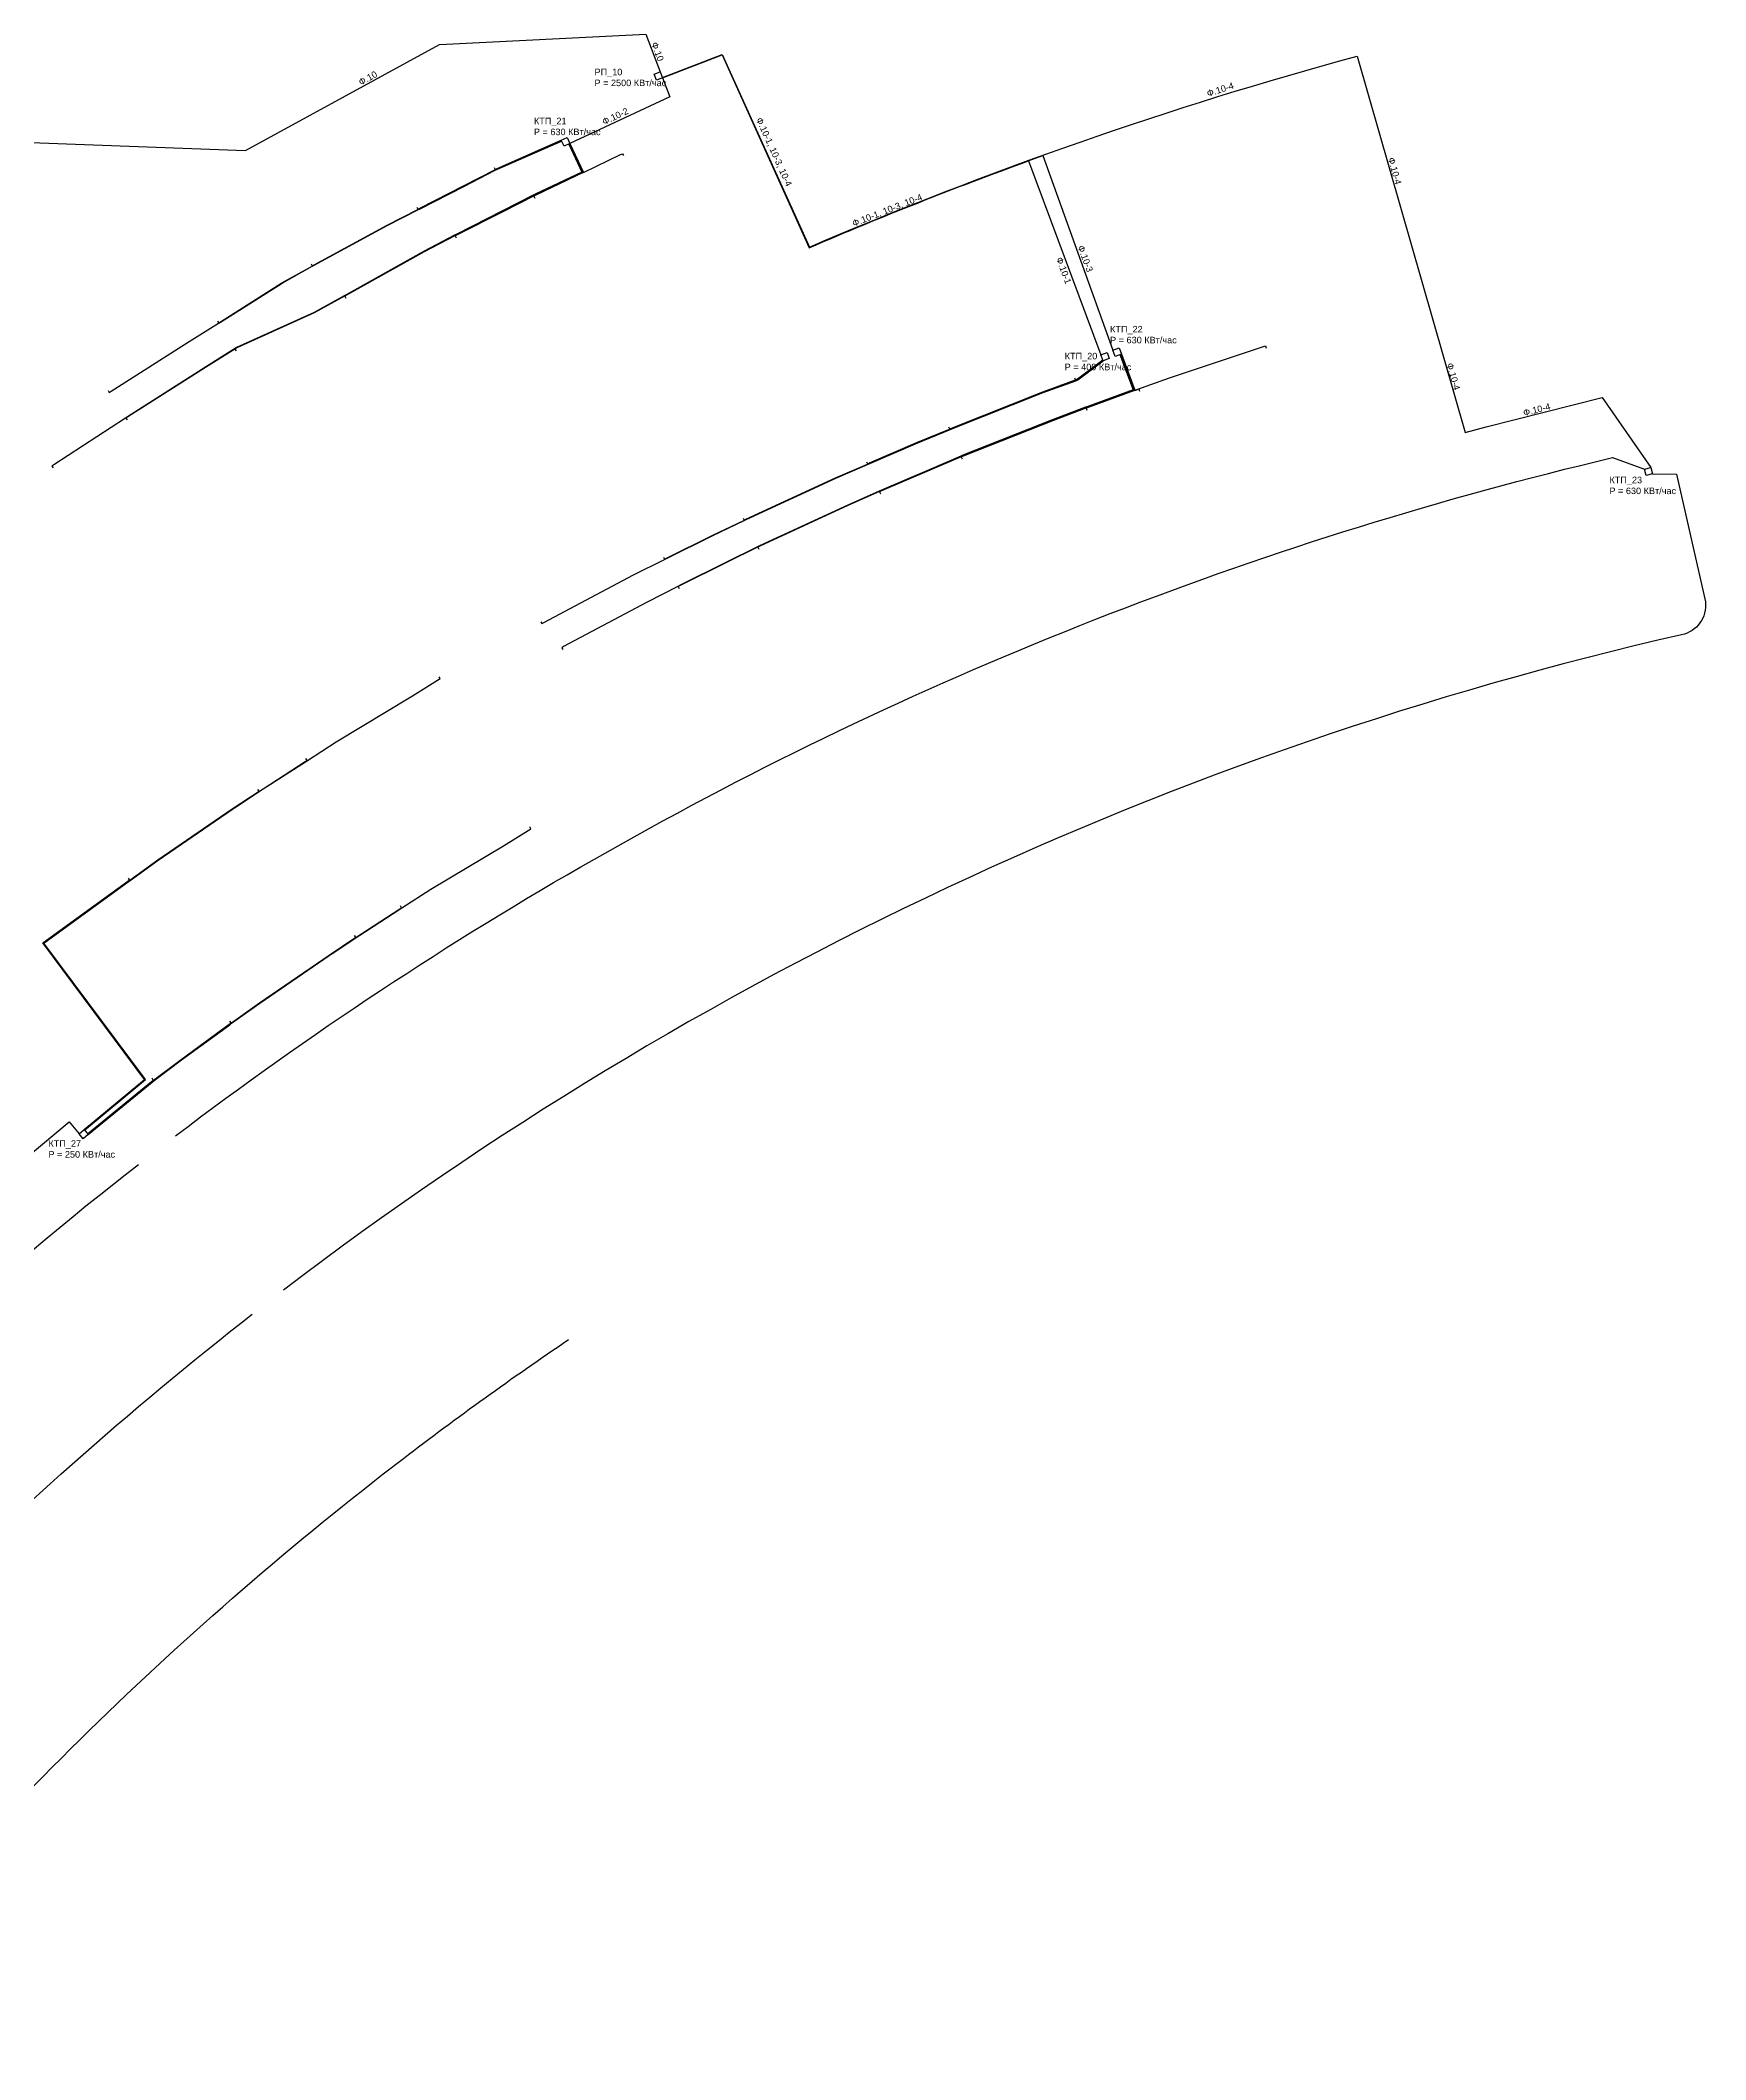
# Model space of a CAD drawing. Header units: millimetres. Extents: x 2242885 to 2245448, y 377596 to 382000.
# Drawn here: x 2244648 to 2245413, y 377990 to 378918 of the extents above; entities that cross this region are included whole.
import ezdxf

# ---------------------------------------------------------------- set-up
doc = ezdxf.new("R2010")
doc.units = ezdxf.units.MM
for name, color, linetype, lineweight in [('информация ТП', 250, 'Continuous', 25), ('КТП_10_0_4', 102, 'Continuous', 25), ('ЛЭП_0_4', 230, 'Continuous', 25), ('ЛЭП_10_каб', 201, 'Continuous', 25), ('наименование_фидера_10_кв', 201, 'Continuous', 25), ('РП_10_', 201, 'Continuous', 25), ('РТП_10_0_4', 80, 'Continuous', 25)]:
    doc.layers.add(name, color=color, linetype=linetype, lineweight=lineweight)
doc.styles.get("Standard").update_dxf_attribs({"font": 'arial.ttf'})

msp = doc.modelspace()

# ---------------------------------------------------------------- linework, layer by layer
at = {"layer": 'КТП_10_0_4'}
for points in [[(2244887.2, 378872.22), (2244889.92, 378873.49), (2244891.19, 378870.77), (2244888.47, 378869.5)], [(2245388.1, 378721.73), (2245388.93, 378718.84), (2245386.04, 378718.02), (2245385.22, 378720.9)], [(2244667.84, 378417.27), (2244669.76, 378414.96), (2244667.46, 378413.04), (2244665.54, 378415.35)]]:
    msp.add_lwpolyline(points, close=True, dxfattribs=at)
at = {"layer": 'ЛЭП_0_4'}
for points in [[(2244890.64, 378870.51), (2244896.66, 378857.57), (2244875.27, 378847.45), (2244874.28, 378846.95), (2244860.16, 378839.73), (2244839.15, 378829.03), (2244838.17, 378828.53), (2244824.1, 378821.2), (2244788.38, 378801.2), (2244787.41, 378800.67), (2244773.55, 378792.99), (2244737.95, 378776.87), (2244737, 378776.28), (2244723.59, 378767.82), (2244687.85, 378745.07), (2244686.92, 378744.47), (2244673.63, 378735.83), (2244653.84, 378723), (2244653, 378722.45), (2244653.55, 378721.61)], [(2244678.86, 378757.08), (2244679.4, 378756.24), (2244680.24, 378756.78), (2244716.17, 378779.74), (2244729.68, 378788.04), (2244730.61, 378788.62), (2244758.86, 378806.54), (2244772.71, 378814.26), (2244773.66, 378814.81), (2244807.18, 378833.02), (2244821.3, 378840.23), (2244822.27, 378840.74), (2244842.76, 378851.19), (2244856.88, 378858.41), (2244857.85, 378858.91), (2244887.37, 378871.86)], [(2244890.73, 378870.55), (2244896.79, 378857.52), (2244875.31, 378847.36), (2244874.32, 378846.86), (2244860.2, 378839.64), (2244839.2, 378828.95), (2244838.22, 378828.44), (2244824.15, 378821.12), (2244788.42, 378801.11), (2244787.46, 378800.58), (2244773.59, 378792.9), (2244737.99, 378776.78), (2244737.05, 378776.2), (2244723.65, 378767.73), (2244687.9, 378744.98), (2244687.06, 378744.44), (2244687.6, 378743.6)], [(2244729.18, 378789.03), (2244729.71, 378788.18), (2244730.56, 378788.71), (2244758.81, 378806.63), (2244772.66, 378814.35), (2244773.62, 378814.89), (2244807.13, 378833.11), (2244821.25, 378840.32), (2244822.23, 378840.83), (2244842.72, 378851.28), (2244856.84, 378858.49), (2244857.8, 378859), (2244887.33, 378871.95)], [(2244890.82, 378870.6), (2244896.92, 378857.47), (2244875.35, 378847.27), (2244874.37, 378846.77), (2244860.25, 378839.55), (2244839.24, 378828.86), (2244838.26, 378828.35), (2244824.2, 378821.03), (2244788.47, 378801.02), (2244787.51, 378800.5), (2244773.64, 378792.81), (2244738.04, 378776.7), (2244737.19, 378776.17), (2244737.72, 378775.32)], [(2244772.2, 378815.36), (2244772.7, 378814.49), (2244773.57, 378814.98), (2244807.09, 378833.2), (2244821.21, 378840.41), (2244822.18, 378840.92), (2244842.67, 378851.37), (2244856.79, 378858.58), (2244857.76, 378859.09), (2244887.29, 378872.04)], [(2244890.91, 378870.64), (2244897.06, 378857.43), (2244875.4, 378847.18), (2244874.41, 378846.68), (2244860.3, 378839.46), (2244839.29, 378828.77), (2244838.31, 378828.27), (2244824.25, 378820.94), (2244788.52, 378800.93), (2244787.64, 378800.46), (2244788.12, 378799.58)], [(2244820.79, 378841.43), (2244821.25, 378840.55), (2244822.14, 378841.01), (2244842.62, 378851.46), (2244856.74, 378858.67), (2244857.72, 378859.18), (2244887.24, 378872.13)], [(2244891, 378870.68), (2244897.19, 378857.38), (2244875.44, 378847.09), (2244874.46, 378846.59), (2244860.34, 378839.37), (2244839.33, 378828.68), (2244838.44, 378828.22), (2244838.9, 378827.33)], [(2244856.33, 378859.69), (2244856.79, 378858.81), (2244857.67, 378859.27), (2244887.2, 378872.22)], [(2244891.1, 378870.72), (2244897.32, 378857.33), (2244875.49, 378847), (2244874.59, 378846.55), (2244875.04, 378845.65)], [(2244891.19, 378870.77), (2244897.37, 378857.46), (2244914.48, 378865.65), (2244915.4, 378866.06), (2244915.81, 378865.15)], [(2245144.07, 378773.65), (2245150.12, 378757.43), (2245129.25, 378749.81), (2245128.21, 378749.42), (2245113.39, 378743.79), (2245071.91, 378727.34), (2245070.89, 378726.91), (2245056.31, 378720.67), (2245034.39, 378711.28), (2245033.38, 378710.84), (2245018.89, 378704.4), (2244978.38, 378685.68), (2244977.39, 378685.2), (2244963.17, 378678.16), (2244941.86, 378667.55), (2244940.87, 378667.06), (2244926.74, 378659.87), (2244888.28, 378639.35), (2244887.41, 378638.87), (2244887.89, 378637.99)], [(2245144.17, 378773.68), (2245150.25, 378757.37), (2245129.28, 378749.71), (2245128.25, 378749.33), (2245113.42, 378743.7), (2245071.95, 378727.25), (2245070.93, 378726.82), (2245056.35, 378720.58), (2245034.43, 378711.19), (2245033.42, 378710.75), (2245018.93, 378704.3), (2244978.42, 378685.59), (2244977.43, 378685.11), (2244963.22, 378678.07), (2244941.9, 378667.46), (2244941.01, 378667.01), (2244941.46, 378666.12)], [(2245144.26, 378773.72), (2245150.38, 378757.31), (2245129.32, 378749.62), (2245128.28, 378749.23), (2245113.46, 378743.6), (2245071.99, 378727.16), (2245070.97, 378726.73), (2245056.39, 378720.49), (2245034.47, 378711.1), (2245033.46, 378710.65), (2245018.98, 378704.21), (2244978.46, 378685.5), (2244977.56, 378685.06), (2244978, 378684.16)], [(2245144.35, 378773.75), (2245150.5, 378757.25), (2245129.35, 378749.52), (2245128.32, 378749.14), (2245113.49, 378743.51), (2245072.02, 378727.06), (2245071.01, 378726.64), (2245056.43, 378720.4), (2245034.51, 378711), (2245033.6, 378710.6), (2245034, 378709.69)], [(2245144.45, 378773.79), (2245150.63, 378757.19), (2245129.38, 378749.43), (2245128.35, 378749.05), (2245113.53, 378743.42), (2245072.06, 378726.97), (2245071.14, 378726.58), (2245071.53, 378725.66)], [(2245144.54, 378773.82), (2245150.76, 378757.13), (2245129.42, 378749.34), (2245128.48, 378748.99), (2245128.83, 378748.06)], [(2245144.64, 378773.86), (2245150.86, 378757.17), (2245151.81, 378757.51), (2245152.75, 378757.84), (2245153.09, 378756.9)], [(2245144.73, 378773.89), (2245150.92, 378757.29), (2245151.77, 378757.6), (2245166.9, 378763), (2245167.78, 378763.21), (2245210.08, 378777.34), (2245211.03, 378777.64), (2245211.33, 378776.69)], [(2244877.86, 378650.8), (2244878.34, 378649.92), (2244879.22, 378650.4), (2244920.47, 378672.38), (2244934.67, 378679.43), (2244935.65, 378679.93), (2244956.93, 378690.48), (2244971.23, 378697.33), (2244972.21, 378697.81), (2245013.45, 378716.86), (2245028.02, 378723.12), (2245029.03, 378723.56), (2245051.12, 378733.03), (2245065.77, 378739.08), (2245066.78, 378739.51), (2245108.78, 378756.16), (2245123.76, 378761.64), (2245124.77, 378762.01), (2245136.36, 378770.77)], [(2244934.27, 378680.46), (2244934.72, 378679.57), (2244935.61, 378680.02), (2244956.89, 378690.57), (2244971.18, 378697.42), (2244972.17, 378697.9), (2245013.41, 378716.95), (2245027.98, 378723.21), (2245028.99, 378723.65), (2245051.08, 378733.12), (2245065.73, 378739.18), (2245066.75, 378739.6), (2245108.74, 378756.25), (2245123.73, 378761.73), (2245124.72, 378762.1), (2245136.33, 378770.87)], [(2244970.79, 378698.45), (2244971.23, 378697.55), (2244972.13, 378697.99), (2245013.37, 378717.04), (2245027.94, 378723.3), (2245028.95, 378723.74), (2245051.04, 378733.21), (2245065.7, 378739.27), (2245066.71, 378739.69), (2245108.71, 378756.35), (2245123.69, 378761.83), (2245124.67, 378762.19), (2245136.29, 378770.97)], [(2245027.59, 378724.35), (2245027.99, 378723.43), (2245028.91, 378723.83), (2245051, 378733.31), (2245065.66, 378739.36), (2245066.67, 378739.79), (2245108.67, 378756.44), (2245123.66, 378761.92), (2245124.62, 378762.28), (2245136.25, 378771.07)], [(2245065.32, 378740.41), (2245065.71, 378739.49), (2245066.63, 378739.88), (2245108.64, 378756.53), (2245123.62, 378762.01), (2245124.57, 378762.37), (2245136.22, 378771.16)], [(2245123.24, 378763.04), (2245123.59, 378762.11), (2245124.52, 378762.46), (2245136.18, 378771.26)], [(2244668.04, 378417.03), (2244695.99, 378440.28), (2244649.32, 378503.03), (2244688.14, 378531.2), (2244689.03, 378531.84), (2244701.84, 378541.18), (2244736.04, 378564.55), (2244736.96, 378565.15), (2244750.17, 378573.9), (2244769.57, 378586.37), (2244770.49, 378586.97), (2244783.78, 378595.62), (2244817.99, 378616.25), (2244818.83, 378616.78), (2244831.53, 378624.68), (2244831, 378625.53)], [(2244667.97, 378417.11), (2244695.86, 378440.3), (2244649.19, 378503.05), (2244688.08, 378531.28), (2244688.97, 378531.92), (2244701.79, 378541.26), (2244735.98, 378564.63), (2244736.9, 378565.23), (2244750.12, 378573.99), (2244769.51, 378586.46), (2244770.35, 378587), (2244769.81, 378587.84)], [(2244667.91, 378417.19), (2244695.72, 378440.32), (2244649.05, 378503.07), (2244688.02, 378531.36), (2244688.91, 378532), (2244701.73, 378541.34), (2244735.93, 378564.71), (2244748.26, 378572.9), (2244747.77, 378573.65)], [(2244669.7, 378415.03), (2244699.09, 378439.11), (2244699.97, 378439.76), (2244712.64, 378449.3), (2244734.76, 378465.48), (2244735.66, 378466.11), (2244748.55, 378475.34), (2244780.54, 378497.27), (2244781.45, 378497.88), (2244794.61, 378506.73), (2244813, 378518.62), (2244813.93, 378519.21), (2244827.28, 378527.77), (2244860.68, 378547.74), (2244873.27, 378555.55), (2244872.73, 378556.42)], [(2244667.84, 378417.27), (2244695.58, 378440.33), (2244648.91, 378503.09), (2244687.96, 378531.44), (2244688.77, 378532.03), (2244688.19, 378532.84)], [(2244669.63, 378415.11), (2244699.03, 378439.19), (2244699.91, 378439.84), (2244712.58, 378449.38), (2244734.7, 378465.56), (2244735.6, 378466.19), (2244748.49, 378475.42), (2244780.48, 378497.35), (2244781.4, 378497.96), (2244794.55, 378506.81), (2244812.95, 378518.7), (2244813.79, 378519.24), (2244813.26, 378520.08)], [(2244669.57, 378415.19), (2244698.97, 378439.27), (2244699.85, 378439.92), (2244712.52, 378449.46), (2244734.65, 378465.64), (2244735.54, 378466.27), (2244748.44, 378475.5), (2244780.43, 378497.44), (2244792.7, 378505.72), (2244792.21, 378506.46)], [(2244669.51, 378415.27), (2244698.91, 378439.35), (2244699.79, 378440), (2244712.46, 378449.54), (2244734.59, 378465.72), (2244735.4, 378466.3), (2244734.83, 378467.11)], [(2244669.44, 378415.34), (2244698.85, 378439.43), (2244699.65, 378440.02), (2244699.05, 378440.83)]]:
    msp.add_lwpolyline(points, dxfattribs=at)
for points in [[(2244709.86, 378414.36, -0.03274), (2244902.42, 378541.67), (2244920.68, 378551.94, -0.068679), (2245370.56, 378726.27), (2245385.22, 378720.9)], [(2245388.93, 378718.84), (2245399.99, 378718.6), (2245413.24, 378659.98, -0.394236), (2245402.29, 378644.84, 0.106981), (2244759.48, 378343.43)], [(2244412.11, 378027.59), (2244398.07, 378037.88), (2244384.89, 378020.15), (2244352.93, 378044.24, -0.430468), (2244352.1, 378049.79, -0.069681), (2244692.77, 378401.22)], [(2244413.73, 378026.41), (2244424.2, 378040.69), (2244442.79, 378026.69, -0.064325), (2244745.17, 378332.39)], [(2244814.61, 378265.99, -0.014783), (2244890.56, 378320.68, -0.014299)], [(2244414.53, 378025.82), (2244424.41, 378039.29), (2244448.86, 378020.86), (2244465.36, 378041.13, -0.34606), (2244470.32, 378041.13), (2244534.19, 377989.53, -0.060585), (2244805.39, 378258.88), (2244814.61, 378265.99)]]:
    msp.add_lwpolyline(points, format="xyb", dxfattribs=at)
at = {"layer": 'ЛЭП_10_каб'}
for points in [[(2243641.89, 381159.79), (2243641.89, 381166.16), (2243687.36, 381166.16), (2243724.54, 380830.23, 0.151646), (2243769.21, 380736.25, -0.160741), (2243831.34, 380608.4), (2243889.46, 380115.71), (2243906.35, 379940.24), (2243899.28, 379114.67), (2243899.28, 379088.38), (2243962.61, 379031.55), (2244144.43, 378910.68), (2244247.04, 378856.35), (2244492.69, 378868.8), (2244597.97, 378872.87), (2244741.98, 378867.47), (2244831.19, 378916.21), (2244926.08, 378921.04), (2244932.73, 378903.76)], [(2244933.73, 378901.14), (2244961.26, 378911.73), (2245001.36, 378823.09, -0.034878), (2245253.2, 378910.96), (2245302.81, 378737.84), (2245312.48, 378740.47), (2245365.73, 378753.88), (2245388.1, 378721.73)], [(2244933.77, 378901.05), (2244961.21, 378911.6), (2245001.31, 378822.96, -0.015072), (2245108.64, 378865.25), (2245140.87, 378775.66)], [(2244933.81, 378900.96), (2244961.16, 378911.48), (2245001.26, 378822.83, -0.014167), (2245102.07, 378862.77), (2245135.32, 378773.58)]]:
    msp.add_lwpolyline(points, format="xyb", dxfattribs=at)
for points in [[(2244933.81, 378900.96), (2244937.19, 378892.16), (2244891.19, 378870.77)], [(2244338.42, 378618.12), (2244360.72, 378304.23), (2244428.86, 378220.75), (2244430.49, 378222.1), (2244504.84, 378284.05), (2244535.71, 378309.78), (2244532.66, 378313.44), (2244660.93, 378420.87), (2244665.54, 378415.35)]]:
    msp.add_lwpolyline(points, dxfattribs=at)
at = {"layer": 'РП_10_'}
msp.add_lwpolyline([(2244929.93, 378902.68), (2244932.73, 378903.76), (2244933.81, 378900.96), (2244931.01, 378899.88)], close=True, dxfattribs=at)
at = {"layer": 'РТП_10_0_4'}
for points in [[(2245138.13, 378774.63), (2245139.18, 378771.82), (2245136.36, 378770.77), (2245135.32, 378773.58)], [(2245143.68, 378776.7), (2245144.73, 378773.89), (2245141.92, 378772.84), (2245140.87, 378775.66)]]:
    msp.add_lwpolyline(points, close=True, dxfattribs=at)

# ---------------------------------------------------------------- texts
at = {"layer": 'информация ТП', "char_height": 3, "attachment_point": 1}
for s, insert in [('РП_10\\PР = 2500 КВт/час', (2244902.5, 378905.12)), ('КТП_21\\PР = 630 КВт/час', (2244874.63, 378882.58)), ('КТП_22\\PР = 630 КВт/час', (2245139.54, 378786.85)), ('КТП_20\\PР = 400 КВт/час', (2245118.67, 378774.47)), ('КТП_23\\PР = 630 КВт/час', (2245369.13, 378717.5)), ('КТП_27\\PР = 250 КВт/час', (2244651.42, 378412.35))]:
    msp.add_mtext_dynamic_manual_height_columns(s, width=36.1201, gutter_width=12.5, heights=[0], dxfattribs=dict(at, insert=insert))
at = {"layer": 'наименование_фидера_10_кв', "char_height": 3, "attachment_point": 1}
for s, insert, rotation in [('Ф.10', (2244931.32, 378917.75), 290.71782), ('Ф.10', (2244793.64, 378899.93), 29.04929), ('Ф.10-4', (2245183.67, 378895), 18.22015), ('Ф.10-2', (2244905.63, 378881.85), 25.50843), ('Ф.10-1, 10-3, 10-4', (2244979.41, 378883.09), 294.26724), ('Ф.10-4', (2245270.15, 378864.66), 285.65955), ('Ф.10-1, 10-3, 10-4', (2245020.62, 378835.21), 21.52747), ('Ф.10-3', (2245127.36, 378824.3), 290.38886), ('Ф.10-1', (2245117.46, 378818.83), 290.38886), ('Ф.10-4', (2245297.11, 378770.14), 285.65955), ('Ф.10-4', (2245329.16, 378748.23), 14.41334)]:
    msp.add_mtext_dynamic_manual_height_columns(s, width=36.1201, gutter_width=12.5, heights=[0], dxfattribs=dict(at, insert=insert, rotation=rotation))

doc.saveas('drawing.dxf')
